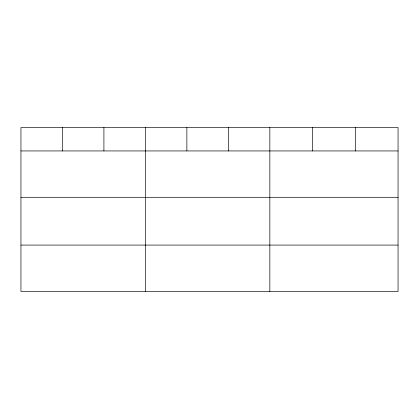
<?xml version="1.0" encoding="UTF-8"?>
<svg xmlns="http://www.w3.org/2000/svg" width="419" height="419" viewBox="0 0 419 419"><rect width="100%" height="100%" fill="white"/><g stroke="black" fill="none" stroke-linecap="round" stroke-linejoin="round"><path stroke-width="0.63" d="M398.05 150.94L398.05 291.451L20.95 291.451L20.95 127.549L398.05 127.549L398.05 150.94L20.95 150.94M20.95 197.307L398.05 197.307M20.95 245.084L398.05 245.084M355.312 127.549L355.312 150.94M312.574 127.549L312.574 150.94M269.836 127.549L269.836 291.451M228.355 127.549L228.355 150.94M186.874 127.549L186.874 150.94M145.393 127.549L145.393 291.451M103.912 127.549L103.912 150.94M62.431 127.549L62.431 150.94"/></g></svg>
